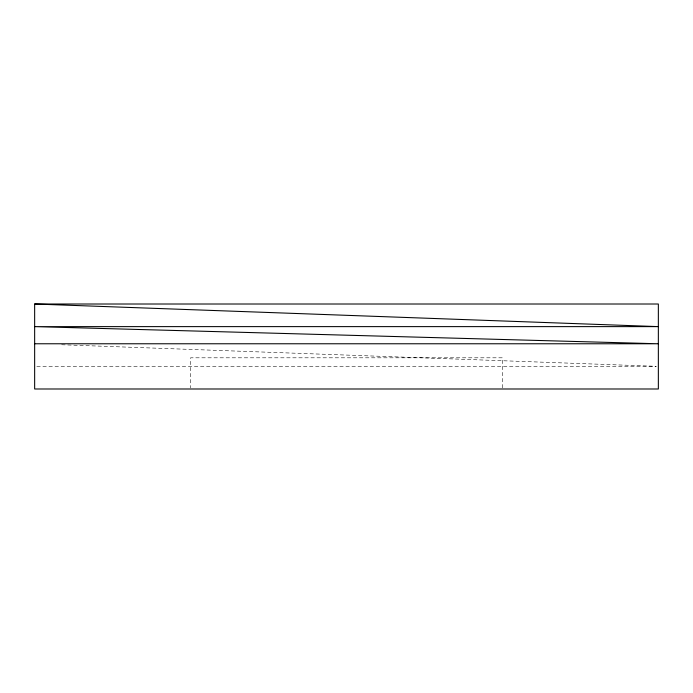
<?xml version="1.0" encoding="UTF-8"?>
<svg xmlns="http://www.w3.org/2000/svg" width="693" height="693" viewBox="0 0 693 693"><rect width="100%" height="100%" fill="white"/><g stroke="black" fill="none" stroke-linecap="round" stroke-linejoin="round"><path stroke-width="0.52" stroke-dasharray="3.46 2.6" d="M36.816 366.38L656.184 366.38M61.677 344.75L656.184 366.302M502.425 387.915L502.425 357.805L190.575 357.805L190.575 387.915"/><path stroke-width="1.04" d="M34.65 304.01L658.35 304.01L658.35 388.99L34.65 388.99L34.65 304.01L658.35 326.62L34.65 326.62L658.35 343.771L34.65 343.771"/></g></svg>
